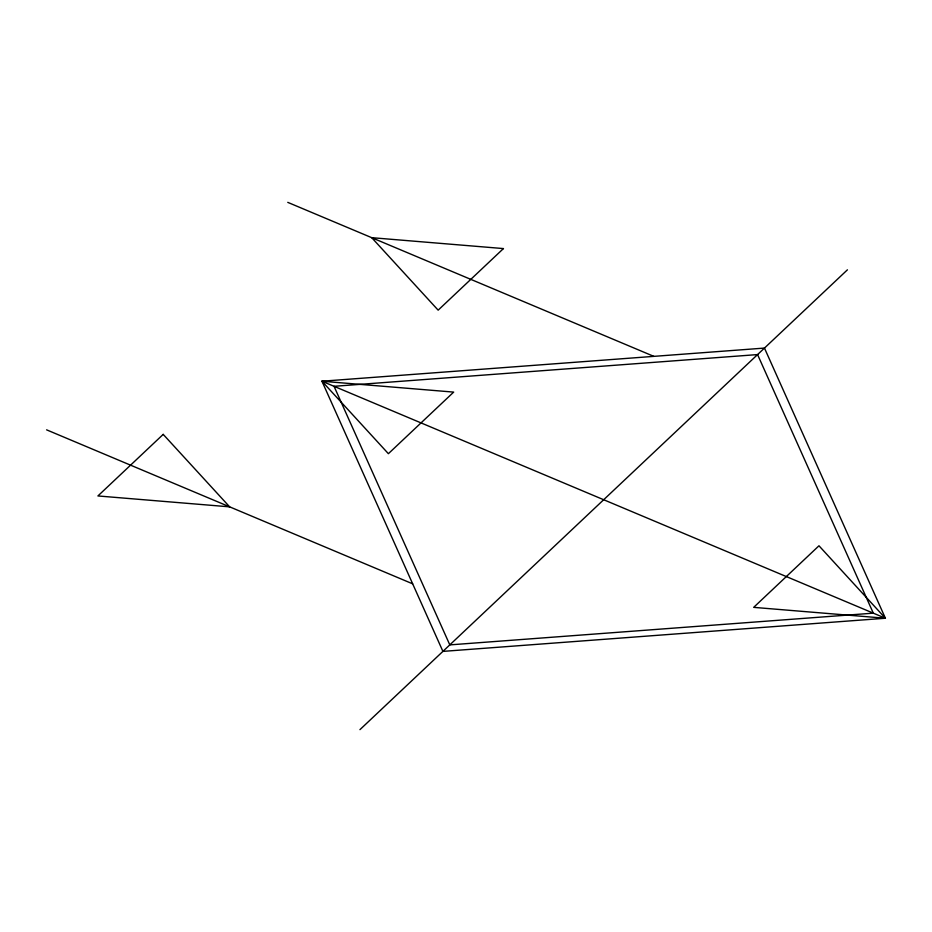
<?xml version="1.0" encoding="UTF-8"?>
<svg xmlns="http://www.w3.org/2000/svg" width="932" height="932" viewBox="0 0 932 932"><rect width="100%" height="100%" fill="white"/><g stroke="black" fill="none" stroke-linecap="round" stroke-linejoin="round"><path stroke-width="1.4" d="M359.95 729.639L847.421 269.826M321.959 381.223L764.461 348.079L885.4 618.242L442.91 651.386L321.959 381.223L453.674 392.104L388.388 453.686L321.959 381.223L885.4 618.242L818.972 545.779L753.685 607.361L885.4 618.242M287.767 202.361L653.833 356.362M46.6 429.838L412.678 583.84M163.205 434.37L97.918 495.952L229.633 506.845L163.205 434.37M503.443 248.576L438.157 310.158L371.728 237.683L503.443 248.576M757.565 354.579L334.04 386.302L449.807 644.886L873.319 613.163L757.565 354.579"/></g></svg>
